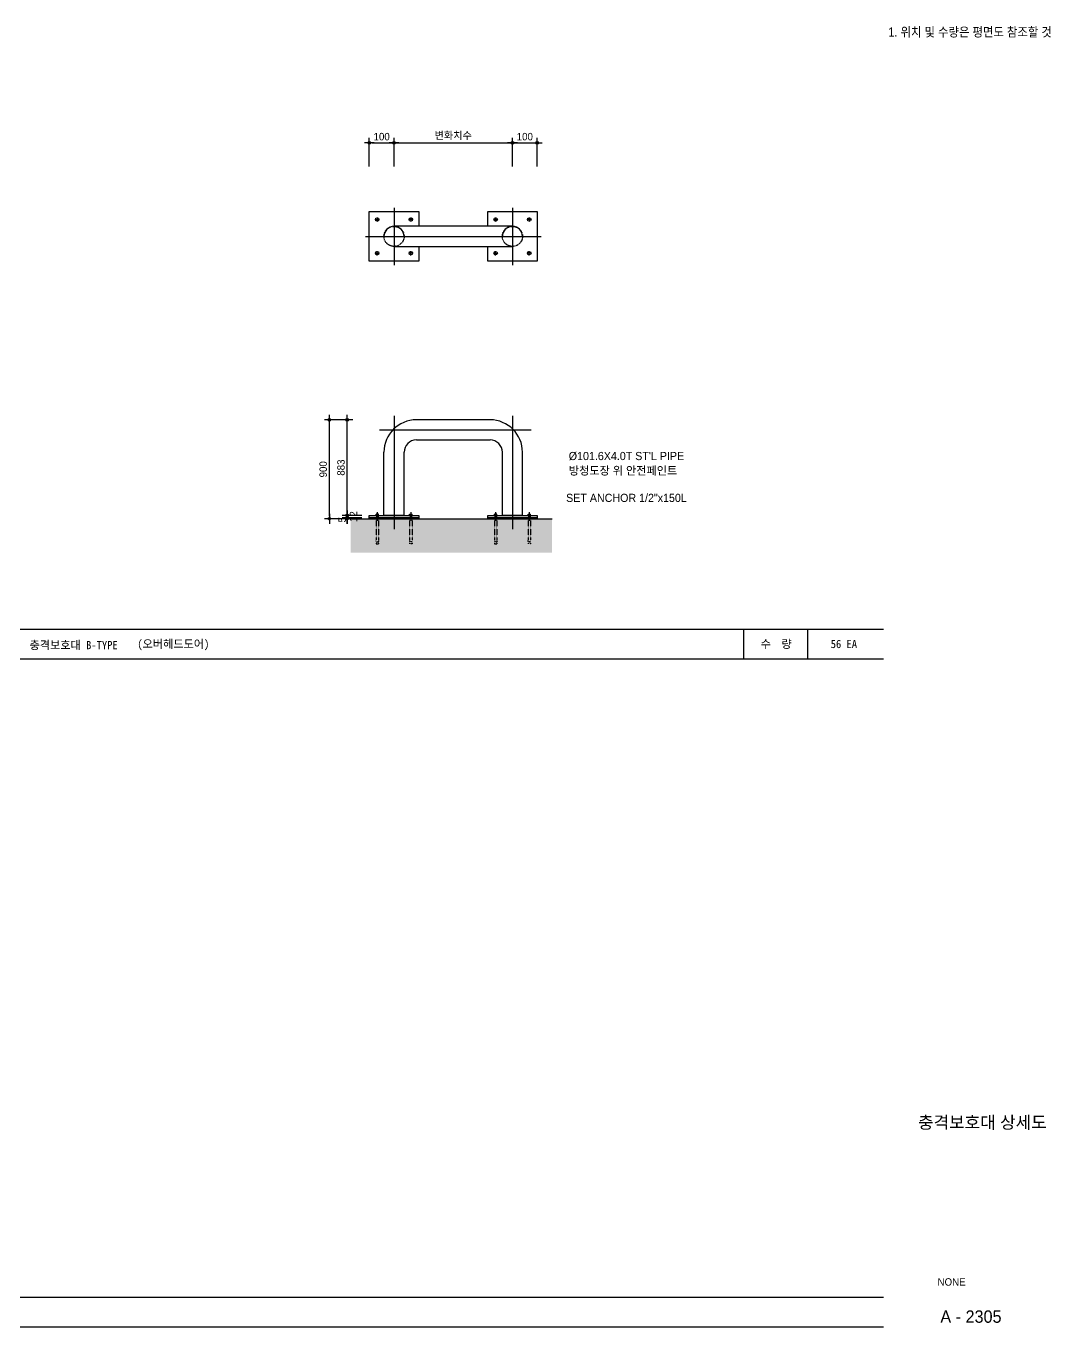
# Model space of a CAD drawing. Header units: millimetres. Extents: x 252735598 to 254973116, y 504272514 to 504550014.
# Drawn here: x 254890234 to 254973116, y 504273013 to 504378160 of the extents above; entities that cross this region are included whole.
import ezdxf
from ezdxf.enums import TextEntityAlignment as Align

# ---------------------------------------------------------------- set-up
doc = ezdxf.new("R2010")
doc.units = ezdxf.units.MM
for name, pattern in [('CEN', [35, 30, -2, 1, -2]), ('CENTER', [65, 60, -2, 1, -2]), ('HIDD2', [1.5, 1, -0.5]), ('HIDDEN', [2, 1, -1])]:
    doc.linetypes.add(name, pattern=pattern)
for name, color, linetype in [('2SEC', 2, 'Continuous'), ('4A.TEC FORM-TEXT', 3, 'Continuous'), ('4A.TEC TEXT 2', 3, 'Continuous'), ('COL', 2, 'Continuous'), ('DIM', 7, 'Continuous'), ('ETC', 6, 'Continuous'), ('HAT', 8, 'Continuous'), ('HATCH', 8, 'Continuous'), ('TEX', 7, 'Continuous')]:
    doc.layers.add(name, color=color, linetype=linetype)
doc.styles.add('나눔고딕', font='')
doc.styles.add('돋움', font='')
doc.styles.add('울릉도M', font='')
doc.styles.get('나눔고딕').set_extended_font_data('Dotum')
doc.styles.get('돋움').set_extended_font_data('Dotum')
doc.styles.get('울릉도M').set_extended_font_data('DotumChe')
doc.dimstyles.new('DIM(3)', dxfattribs={"dimscale": 600, "dimtxt": 3, "dimasz": 1, "dimexe": 2, "dimexo": 3, "dimgap": 1, "dimtad": 1, "dimdec": 0, "dimzin": 0, "dimdsep": 46, "dimlunit": 6, "dimtxsty": '돋움', "dimblk1": 'DIMDOT', "dimblk2": 'DIMDOT', "dimsah": 1, "dimcen": 2.5, "dimclrd": 1, "dimclre": 1, "dimazin": 0, "dimtfac": 1, "dimtdec": 0, "dimtix": 1, "dimtmove": 2, "dimatfit": 2, "dimldrblk": 'DIMDOT', "dimfxl": 1, "dimtolj": 1, "dimtzin": 0, "dimarcsym": 0})

# ---------------------------------------------------------------- blocks, each defined once
blk = doc.blocks.new('DIMDOT')
at = {"color": 0}
blk.add_line((-2, 0), (2, 0), dxfattribs=at)
for radius in [0.5, 0.25]:
    blk.add_circle((0, 0), radius, dxfattribs=at)
blk = doc.blocks.new('*D121')
at = {"layer": 'Defpoints', "color": 0, "transparency": 16777216}
for p in [(254916207, 504338605), (254917993, 504338605), (254917993, 504338413)]:
    blk.add_point(p, dxfattribs=at)
at = {"layer": 'DIM', "color": 1, "lineweight": -2, "transparency": 16777216}
for p, q in [((254917393, 504338605), (254915807, 504338605)), ((254916207, 504338805), (254916207, 504339005)), ((254916207, 504338413), (254916207, 504338605)), ((254917393, 504338413), (254915807, 504338413)), ((254916207, 504338213), (254916207, 504338013))]:
    blk.add_line(p, q, dxfattribs=at)
at = {"layer": 'DIM', "color": 1, "lineweight": -2, "transparency": 16777216, "xscale": 200, "yscale": 200, "zscale": 200}
for p, rotation in [((254916207, 504338605), 270), ((254916207, 504338413), 90)]:
    blk.add_blockref('DIMDOT', p, dxfattribs=dict(at, rotation=rotation))
at = {"layer": 'DIM', "color": 0, "transparency": 16777216, "insert": (254916717, 504338509), "char_height": 600, "attachment_point": 5, "rotation": 90, "style": '돋움'}
blk.add_mtext('\\A1;12', dxfattribs=at)
blk = doc.blocks.new('*D122')
at = {"layer": 'Defpoints', "color": 0, "transparency": 16777216}
for p in [(254916207, 504338413), (254917993, 504338413), (254917993, 504338333)]:
    blk.add_point(p, dxfattribs=at)
at = {"layer": 'DIM', "color": 1, "lineweight": -2, "transparency": 16777216}
for p, q in [((254916207, 504338613), (254916207, 504338813)), ((254917393, 504338413), (254915807, 504338413)), ((254917393, 504338333), (254915807, 504338333)), ((254916207, 504338333), (254916207, 504338413)), ((254916207, 504338133), (254916207, 504337933))]:
    blk.add_line(p, q, dxfattribs=at)
at = {"layer": 'DIM', "color": 1, "lineweight": -2, "transparency": 16777216, "xscale": 200, "yscale": 200, "zscale": 200}
for p, rotation in [((254916207, 504338413), 270), ((254916207, 504338333), 90)]:
    blk.add_blockref('DIMDOT', p, dxfattribs=dict(at, rotation=rotation))
at = {"layer": 'DIM', "color": 0, "transparency": 16777216, "insert": (254915800, 504338257), "char_height": 600, "attachment_point": 5, "rotation": 90, "style": '돋움'}
blk.add_mtext('\\A1;5', dxfattribs=at)
blk = doc.blocks.new('*D123')
at = {"layer": 'Defpoints', "color": 0, "transparency": 16777216}
for p in [(254916207, 504346333), (254917249, 504346333), (254917550, 504338605)]:
    blk.add_point(p, dxfattribs=at)
at = {"layer": 'DIM', "color": 1, "lineweight": -2, "transparency": 16777216}
for p, q in [((254916649, 504346333), (254915807, 504346333)), ((254916207, 504338805), (254916207, 504346133)), ((254916950, 504338605), (254915807, 504338605))]:
    blk.add_line(p, q, dxfattribs=at)
at = {"layer": 'DIM', "color": 1, "lineweight": -2, "transparency": 16777216, "xscale": 200, "yscale": 200, "zscale": 200}
for p, rotation in [((254916207, 504346333), 90), ((254916207, 504338605), 270)]:
    blk.add_blockref('DIMDOT', p, dxfattribs=dict(at, rotation=rotation))
at = {"layer": 'DIM', "color": 0, "transparency": 16777216, "insert": (254915706, 504342469), "char_height": 600, "attachment_point": 5, "rotation": 90, "style": '돋움'}
blk.add_mtext('\\A1;883', dxfattribs=at)
blk = doc.blocks.new('*D124')
at = {"layer": 'Defpoints', "color": 0, "transparency": 16777216}
for p in [(254914767, 504346333), (254917249, 504346333), (254917249, 504338333)]:
    blk.add_point(p, dxfattribs=at)
at = {"layer": 'DIM', "color": 1, "lineweight": -2, "transparency": 16777216}
for p, q in [((254916649, 504346333), (254914367, 504346333)), ((254914767, 504338533), (254914767, 504346133)), ((254916649, 504338333), (254914367, 504338333))]:
    blk.add_line(p, q, dxfattribs=at)
at = {"layer": 'DIM', "color": 1, "lineweight": -2, "transparency": 16777216, "xscale": 200, "yscale": 200, "zscale": 200}
for p, rotation in [((254914767, 504346333), 90), ((254914767, 504338333), 270)]:
    blk.add_blockref('DIMDOT', p, dxfattribs=dict(at, rotation=rotation))
at = {"layer": 'DIM', "color": 0, "transparency": 16777216, "insert": (254914266, 504342333), "char_height": 600, "attachment_point": 5, "rotation": 90, "style": '돋움'}
blk.add_mtext('\\A1;900', dxfattribs=at)
blk = doc.blocks.new('*D125')
at = {"layer": 'Defpoints', "color": 0, "transparency": 16777216}
for p in [(254919993, 504368718), (254917993, 504366217), (254919993, 504366217)]:
    blk.add_point(p, dxfattribs=at)
at = {"layer": 'DIM', "color": 1, "lineweight": -2, "transparency": 16777216}
for p, q in [((254917993, 504366817), (254917993, 504369118)), ((254919993, 504366817), (254919993, 504369118)), ((254918193, 504368718), (254919793, 504368718))]:
    blk.add_line(p, q, dxfattribs=at)
at = {"layer": 'DIM', "color": 1, "lineweight": -2, "transparency": 16777216, "xscale": 200, "yscale": 200, "zscale": 200, "rotation": 180}
blk.add_blockref('DIMDOT', (254917993, 504368718), dxfattribs=at)
at = {"layer": 'DIM', "color": 1, "lineweight": -2, "transparency": 16777216, "xscale": 200, "yscale": 200, "zscale": 200}
blk.add_blockref('DIMDOT', (254919993, 504368718), dxfattribs=at)
at = {"layer": 'DIM', "color": 0, "transparency": 16777216, "insert": (254918993, 504369218), "char_height": 600, "attachment_point": 5, "style": '돋움'}
blk.add_mtext('\\A1;100', dxfattribs=at)
blk = doc.blocks.new('*D126')
at = {"layer": 'Defpoints', "color": 0, "transparency": 16777216}
for p in [(254929568, 504368718), (254919993, 504366217), (254929568, 504366217)]:
    blk.add_point(p, dxfattribs=at)
at = {"layer": 'DIM', "color": 1, "lineweight": -2, "transparency": 16777216}
for p, q in [((254919993, 504366817), (254919993, 504369118)), ((254929568, 504366817), (254929568, 504369118)), ((254920193, 504368718), (254929368, 504368718))]:
    blk.add_line(p, q, dxfattribs=at)
at = {"layer": 'DIM', "color": 1, "lineweight": -2, "transparency": 16777216, "xscale": 200, "yscale": 200, "zscale": 200, "rotation": 180}
blk.add_blockref('DIMDOT', (254919993, 504368718), dxfattribs=at)
at = {"layer": 'DIM', "color": 1, "lineweight": -2, "transparency": 16777216, "xscale": 200, "yscale": 200, "zscale": 200}
blk.add_blockref('DIMDOT', (254929568, 504368718), dxfattribs=at)
at = {"layer": 'DIM', "color": 0, "transparency": 16777216, "insert": (254924781, 504369286), "char_height": 600, "attachment_point": 5, "style": '돋움'}
blk.add_mtext('\\A1;변화치수', dxfattribs=at)
blk = doc.blocks.new('*D127')
at = {"layer": 'Defpoints', "color": 0, "transparency": 16777216}
for p in [(254931568, 504368718), (254929568, 504366217), (254931568, 504366217)]:
    blk.add_point(p, dxfattribs=at)
at = {"layer": 'DIM', "color": 1, "lineweight": -2, "transparency": 16777216}
for p, q in [((254929568, 504366817), (254929568, 504369118)), ((254931568, 504366817), (254931568, 504369118)), ((254929768, 504368718), (254931368, 504368718))]:
    blk.add_line(p, q, dxfattribs=at)
at = {"layer": 'DIM', "color": 1, "lineweight": -2, "transparency": 16777216, "xscale": 200, "yscale": 200, "zscale": 200, "rotation": 180}
blk.add_blockref('DIMDOT', (254929568, 504368718), dxfattribs=at)
at = {"layer": 'DIM', "color": 1, "lineweight": -2, "transparency": 16777216, "xscale": 200, "yscale": 200, "zscale": 200}
blk.add_blockref('DIMDOT', (254931568, 504368718), dxfattribs=at)
at = {"layer": 'DIM', "color": 0, "transparency": 16777216, "insert": (254930568, 504369218), "char_height": 600, "attachment_point": 5, "style": '돋움'}
blk.add_mtext('\\A1;100', dxfattribs=at)

msp = doc.modelspace()

# ---------------------------------------------------------------- hatches: boundary and pattern name
at = {"layer": 'COL'}
msp.add_hatch(color=253, dxfattribs=at).paths.add_polyline_path([(254916493.2, 504338333.2), (254932767.7, 504338333.2), (254932767.7, 504335586.2), (254916493.2, 504335586.2)])
at = {"layer": 'HAT'}
h = msp.add_hatch(dxfattribs=at)
h.set_pattern_fill('ANSI31', color=9, scale=12.8, style=0)
h.set_pattern_definition([(45, (254895066.29, 504272363.253), (-28.73682, 28.73682), [])])
h.paths.add_polyline_path([(254917993.3, 504338413.2), (254917993.3, 504338333.2), (254921993.3, 504338333.2), (254921993.3, 504338413.2)])
h = msp.add_hatch(dxfattribs=at)
h.set_pattern_fill('ANSI31', color=9, scale=12.8, style=0)
h.set_pattern_definition([(45, (254904640.69, 504272363.253), (-28.73682, 28.73682), [])])
h.paths.add_polyline_path([(254927567.7, 504338413.2), (254927567.7, 504338333.2), (254931567.7, 504338333.2), (254931567.7, 504338413.2)])

# ---------------------------------------------------------------- linework, layer by layer
at = {"color": 7}
for p, q in [((254917993.3, 504359158.2, 3333.3), (254917993.3, 504363158.2, 3333.3)), ((254917993.3, 504363158.2, 3333.3), (254921993.3, 504363158.2, 3333.3)), ((254921993.3, 504363158.2, 3333.3), (254921993.3, 504361971, 3333.3)), ((254927567.7, 504361971, 3333.3), (254927567.7, 504363158.2, 3333.3)), ((254927567.7, 504363158.2, 3333.3), (254931567.7, 504363158.2, 3333.3)), ((254931567.7, 504363158.2, 3333.3), (254931567.7, 504359158.2, 3333.3)), ((254921993.3, 504360345.4, 3333.3), (254921993.3, 504359158.2, 3333.3)), ((254927567.7, 504359158.2, 3333.3), (254927567.7, 504360345.4, 3333.3)), ((254921993.3, 504359158.2, 3333.3), (254917993.3, 504359158.2, 3333.3)), ((254931567.7, 504359158.2, 3333.3), (254927567.7, 504359158.2, 3333.3)), ((254927754.9, 504346333.2, 3333.3), (254921806.1, 504346333.2, 3333.3)), ((254921806.1, 504344707.6, 3333.3), (254927754.9, 504344707.6, 3333.3)), ((254919180.5, 504338605.2, 3333.3), (254919180.5, 504343707.6, 3333.3)), ((254920806.1, 504338605.2, 3333.3), (254920806.1, 504343707.6, 3333.3)), ((254928754.9, 504338605.2, 3333.3), (254928754.9, 504343707.6, 3333.3)), ((254930380.5, 504338605.2, 3333.3), (254930380.5, 504343707.6, 3333.3)), ((254917993.3, 504338413.2, 3333.3), (254917993.3, 504338605.2, 3333.3)), ((254917993.3, 504338605.2, 3333.3), (254921993.3, 504338605.2, 3333.3)), ((254920806.1, 504338605.2, 3333.3), (254919180.5, 504338605.2, 3333.3)), ((254919180.5, 504338605.2, 3333.3), (254920806.1, 504338605.2, 3333.3)), ((254921993.3, 504338605.2, 3333.3), (254921993.3, 504338413.2, 3333.3)), ((254927567.7, 504338413.2, 3333.3), (254927567.7, 504338605.2, 3333.3)), ((254927567.7, 504338605.2, 3333.3), (254931567.7, 504338605.2, 3333.3)), ((254928754.9, 504338605.2, 3333.3), (254930380.5, 504338605.2, 3333.3)), ((254930380.5, 504338605.2, 3333.3), (254928754.9, 504338605.2, 3333.3)), ((254931567.7, 504338605.2, 3333.3), (254931567.7, 504338413.2, 3333.3)), ((254921993.3, 504338413.2, 3333.3), (254917993.3, 504338413.2, 3333.3)), ((254931567.7, 504338413.2, 3333.3), (254927567.7, 504338413.2, 3333.3))]:
    msp.add_line(p, q, dxfattribs=at)
at = {"color": 1, "linetype": 'CEN'}
for p, q in [((254919993.3, 504363478.2, 3333.3), (254919993.3, 504358838.2, 3333.3)), ((254929567.7, 504363478.2, 3333.3), (254929567.7, 504358838.2, 3333.3)), ((254918458.4, 504362518.2, 3333.3), (254918808.3, 504362518.2, 3333.3)), ((254918633.3, 504362693.2, 3333.3), (254918633.3, 504362343.3, 3333.3)), ((254921528.3, 504362518.2, 3333.3), (254921178.4, 504362518.2, 3333.3)), ((254921353.3, 504362693.2, 3333.3), (254921353.3, 504362343.3, 3333.3)), ((254928032.8, 504362518.2, 3333.3), (254928382.7, 504362518.2, 3333.3)), ((254928207.7, 504362693.2, 3333.3), (254928207.7, 504362343.3, 3333.3)), ((254931102.7, 504362518.2, 3333.3), (254930752.8, 504362518.2, 3333.3)), ((254930927.7, 504362693.2, 3333.3), (254930927.7, 504362343.3, 3333.3)), ((254917673.3, 504361158.2, 3333.3), (254931887.7, 504361158.2, 3333.3)), ((254927247.7, 504361158.2, 3333.3), (254931887.7, 504361158.2, 3333.3)), ((254918458.4, 504359798.2, 3333.3), (254918808.3, 504359798.2, 3333.3)), ((254918633.3, 504359623.3, 3333.3), (254918633.3, 504359973.2, 3333.3)), ((254921528.3, 504359798.2, 3333.3), (254921178.4, 504359798.2, 3333.3)), ((254921353.3, 504359623.3, 3333.3), (254921353.3, 504359973.2, 3333.3)), ((254928032.8, 504359798.2, 3333.3), (254928382.7, 504359798.2, 3333.3)), ((254928207.7, 504359623.3, 3333.3), (254928207.7, 504359973.2, 3333.3)), ((254931102.7, 504359798.2, 3333.3), (254930752.8, 504359798.2, 3333.3)), ((254930927.7, 504359623.3, 3333.3), (254930927.7, 504359973.2, 3333.3))]:
    msp.add_line(p, q, dxfattribs=at)
for p, q in [((254929567.7, 504361971, 3333.3), (254919993.3, 504361971, 3333.3)), ((254919993.3, 504360345.4, 3333.3), (254929567.7, 504360345.4, 3333.3))]:
    msp.add_line(p, q)
at = {"color": 1, "linetype": 'CENTER'}
for p, q in [((254919993.3, 504346662.6, 3333.3), (254919993.3, 504337490.3, 3333.3)), ((254929567.7, 504346662.6, 3333.3), (254929567.7, 504337490.3, 3333.3)), ((254918814.2, 504345520.4, 3333.3), (254931088.4, 504345520.4, 3333.3))]:
    msp.add_line(p, q, dxfattribs=at)
at = {"color": 7, "linetype": 'CENTER'}
for p, q in [((254918633.3, 504338856.1, 3333.3), (254918633.3, 504338162.2, 3333.3)), ((254921353.3, 504338856.1, 3333.3), (254921353.3, 504338162.2, 3333.3)), ((254928207.7, 504338856.1, 3333.3), (254928207.7, 504338162.2, 3333.3)), ((254928207.7, 504338856.1, 3333.3), (254928207.7, 504338162.2, 3333.3)), ((254930927.7, 504338856.1, 3333.3), (254930927.7, 504338162.2, 3333.3))]:
    msp.add_line(p, q, dxfattribs=at)
at = {"color": 4}
for centre in [(254918633.3, 504362518.2, 3333.3), (254921353.3, 504362518.2, 3333.3), (254928207.7, 504362518.2, 3333.3), (254930927.7, 504362518.2, 3333.3), (254918633.3, 504359798.2, 3333.3), (254921353.3, 504359798.2, 3333.3), (254928207.7, 504359798.2, 3333.3), (254930927.7, 504359798.2, 3333.3)]:
    msp.add_circle(centre, 144, dxfattribs=at)
at = {"color": 1, "linetype": 'HIDDEN'}
for centre in [(254919993.3, 504361158.2, 3333.3), (254929567.7, 504361158.2, 3333.3)]:
    msp.add_circle(centre, 812.8, dxfattribs=at)
at = {"color": 7}
for centre, radius, start, end in [((254919993.3, 504361158.2, 3333.3), 812.8, 0, 180), ((254929567.7, 504361158.2, 3333.3), 812.8, 0, 180), ((254921806.1, 504343707.6, 3333.3), 2625.6, 90, 180), ((254927754.9, 504343707.6, 3333.3), 2625.6, 0, 90), ((254921806.1, 504343707.6, 3333.3), 1000, 90, 180), ((254927754.9, 504343707.6, 3333.3), 1000, 0, 90)]:
    msp.add_arc(centre, radius, start, end, dxfattribs=at)
at = {"layer": '2SEC'}
msp.add_line((254916493.2, 504338333.2, 3333.3), (254932767.7, 504338333.2, 3333.3), dxfattribs=at)
at = {"layer": 'Defpoints', "color": 7, "linetype": 'ByBlock'}
for p in [(254917549.7, 504338605.2, 3333.3), (254917549.7, 504338605.2, 3333.3), (254917549.7, 504338413.2, 3333.3), (254917549.7, 504338413.2, 3333.3)]:
    msp.add_point(p, dxfattribs=at)
at = {"layer": 'DIM', "color": 1, "elevation": 3333.3}
for points in [[(254930460.8, 504343382.3, 0, 160, 0), (254931052.3, 504343382.3, 0, 0, 0), (254933325.4, 504343382.3, 0, 0, 0)], [(254930970.4, 504338936.6, 0, 160, 0), (254931329.9, 504339296, 0, 0, 0), (254932045.4, 504340011.5, 0, 0, 0), (254933325.4, 504340011.5, 0, 0, 0)]]:
    msp.add_lwpolyline(points, format="xyseb", dxfattribs=at)
at = {"layer": 'ETC'}
for p, q in [((254918494.8, 504338621.2, 3333.3), (254918771.8, 504338621.2, 3333.3)), ((254918494.8, 504338605.2, 3333.3), (254918494.8, 504338621.2, 3333.3)), ((254918543.8, 504338717.2, 3333.3), (254918537.3, 504338710.7, 3333.3)), ((254918537.3, 504338621.2, 3333.3), (254918537.3, 504338710.7, 3333.3)), ((254918722.8, 504338717.2, 3333.3), (254918543.8, 504338717.2, 3333.3)), ((254918585.3, 504338710.7, 3333.3), (254918578.8, 504338717.2, 3333.3)), ((254918591.8, 504338717.2, 3333.3), (254918585.3, 504338710.7, 3333.3)), ((254918585.3, 504338621.2, 3333.3), (254918585.3, 504338710.7, 3333.3)), ((254918681.3, 504338710.7, 3333.3), (254918674.8, 504338717.2, 3333.3)), ((254918687.8, 504338717.2, 3333.3), (254918681.3, 504338710.7, 3333.3)), ((254918681.3, 504338621.2, 3333.3), (254918681.3, 504338710.7, 3333.3)), ((254918729.3, 504338710.7, 3333.3), (254918722.8, 504338717.2, 3333.3)), ((254918729.3, 504338621.2, 3333.3), (254918729.3, 504338710.7, 3333.3)), ((254918771.8, 504338605.2, 3333.3), (254918771.8, 504338621.2, 3333.3)), ((254921214.8, 504338605.2, 3333.3), (254921214.8, 504338621.2, 3333.3)), ((254921491.8, 504338621.2, 3333.3), (254921214.8, 504338621.2, 3333.3)), ((254921257.3, 504338710.7, 3333.3), (254921263.8, 504338717.2, 3333.3)), ((254921257.3, 504338621.2, 3333.3), (254921257.3, 504338710.7, 3333.3)), ((254921263.8, 504338717.2, 3333.3), (254921442.8, 504338717.2, 3333.3)), ((254921298.8, 504338717.2, 3333.3), (254921305.3, 504338710.7, 3333.3)), ((254921305.3, 504338710.7, 3333.3), (254921311.8, 504338717.2, 3333.3)), ((254921305.3, 504338621.2, 3333.3), (254921305.3, 504338710.7, 3333.3)), ((254921394.8, 504338717.2, 3333.3), (254921401.3, 504338710.7, 3333.3)), ((254921401.3, 504338710.7, 3333.3), (254921407.8, 504338717.2, 3333.3)), ((254921401.3, 504338621.2, 3333.3), (254921401.3, 504338710.7, 3333.3)), ((254921442.8, 504338717.2, 3333.3), (254921449.3, 504338710.7, 3333.3)), ((254921449.3, 504338621.2, 3333.3), (254921449.3, 504338710.7, 3333.3)), ((254921491.8, 504338605.2, 3333.3), (254921491.8, 504338621.2, 3333.3)), ((254928069.2, 504338621.2, 3333.3), (254928346.2, 504338621.2, 3333.3)), ((254928069.2, 504338605.2, 3333.3), (254928069.2, 504338621.2, 3333.3)), ((254928118.2, 504338717.2, 3333.3), (254928111.7, 504338710.7, 3333.3)), ((254928111.7, 504338621.2, 3333.3), (254928111.7, 504338710.7, 3333.3)), ((254928297.2, 504338717.2, 3333.3), (254928118.2, 504338717.2, 3333.3)), ((254928159.7, 504338710.7, 3333.3), (254928153.2, 504338717.2, 3333.3)), ((254928166.2, 504338717.2, 3333.3), (254928159.7, 504338710.7, 3333.3)), ((254928159.7, 504338621.2, 3333.3), (254928159.7, 504338710.7, 3333.3)), ((254928255.7, 504338710.7, 3333.3), (254928249.2, 504338717.2, 3333.3)), ((254928262.2, 504338717.2, 3333.3), (254928255.7, 504338710.7, 3333.3)), ((254928255.7, 504338621.2, 3333.3), (254928255.7, 504338710.7, 3333.3)), ((254928303.7, 504338710.7, 3333.3), (254928297.2, 504338717.2, 3333.3)), ((254928303.7, 504338621.2, 3333.3), (254928303.7, 504338710.7, 3333.3)), ((254928346.2, 504338605.2, 3333.3), (254928346.2, 504338621.2, 3333.3)), ((254930789.2, 504338605.2, 3333.3), (254930789.2, 504338621.2, 3333.3)), ((254931066.2, 504338621.2, 3333.3), (254930789.2, 504338621.2, 3333.3)), ((254930831.7, 504338710.7, 3333.3), (254930838.2, 504338717.2, 3333.3)), ((254930831.7, 504338621.2, 3333.3), (254930831.7, 504338710.7, 3333.3)), ((254930838.2, 504338717.2, 3333.3), (254931017.2, 504338717.2, 3333.3)), ((254930873.2, 504338717.2, 3333.3), (254930879.7, 504338710.7, 3333.3)), ((254930879.7, 504338710.7, 3333.3), (254930886.2, 504338717.2, 3333.3)), ((254930879.7, 504338621.2, 3333.3), (254930879.7, 504338710.7, 3333.3)), ((254930969.2, 504338717.2, 3333.3), (254930975.7, 504338710.7, 3333.3)), ((254930975.7, 504338710.7, 3333.3), (254930982.2, 504338717.2, 3333.3)), ((254930975.7, 504338621.2, 3333.3), (254930975.7, 504338710.7, 3333.3)), ((254931017.2, 504338717.2, 3333.3), (254931023.7, 504338710.7, 3333.3)), ((254931023.7, 504338621.2, 3333.3), (254931023.7, 504338710.7, 3333.3)), ((254931066.2, 504338605.2, 3333.3), (254931066.2, 504338621.2, 3333.3))]:
    msp.add_line(p, q, dxfattribs=at)
at = {"layer": 'ETC', "linetype": 'HIDD2'}
for p, q in [((254918771.8, 504338605.2, 3333.3), (254918494.8, 504338605.2, 3333.3)), ((254918569.3, 504338605.2, 3333.3), (254918569.3, 504338365.2, 3333.3)), ((254918697.3, 504338605.2, 3333.3), (254918697.3, 504338365.2, 3333.3)), ((254921214.8, 504338605.2, 3333.3), (254921491.8, 504338605.2, 3333.3)), ((254921289.3, 504338605.2, 3333.3), (254921289.3, 504338365.2, 3333.3)), ((254921417.3, 504338605.2, 3333.3), (254921417.3, 504338365.2, 3333.3)), ((254928346.2, 504338605.2, 3333.3), (254928069.2, 504338605.2, 3333.3)), ((254928143.7, 504338605.2, 3333.3), (254928143.7, 504338365.2, 3333.3)), ((254928271.7, 504338605.2, 3333.3), (254928271.7, 504338365.2, 3333.3)), ((254930789.2, 504338605.2, 3333.3), (254931066.2, 504338605.2, 3333.3)), ((254930863.7, 504338605.2, 3333.3), (254930863.7, 504338365.2, 3333.3)), ((254930991.7, 504338605.2, 3333.3), (254930991.7, 504338365.2, 3333.3)), ((254918537.3, 504338365.2, 3333.3), (254918537.3, 504336621.2, 3333.3)), ((254918537.3, 504338365.2, 3333.3), (254918729.3, 504338365.2, 3333.3)), ((254918729.3, 504338365.2, 3333.3), (254918729.3, 504336621.2, 3333.3)), ((254921257.3, 504338365.2, 3333.3), (254921257.3, 504336621.2, 3333.3)), ((254921449.3, 504338365.2, 3333.3), (254921257.3, 504338365.2, 3333.3)), ((254921449.3, 504338365.2, 3333.3), (254921449.3, 504336621.2, 3333.3)), ((254928111.7, 504338365.2, 3333.3), (254928111.7, 504336621.2, 3333.3)), ((254928111.7, 504338365.2, 3333.3), (254928303.7, 504338365.2, 3333.3)), ((254928303.7, 504338365.2, 3333.3), (254928303.7, 504336621.2, 3333.3)), ((254930831.7, 504338365.2, 3333.3), (254930831.7, 504336621.2, 3333.3)), ((254931023.7, 504338365.2, 3333.3), (254930831.7, 504338365.2, 3333.3)), ((254931023.7, 504338365.2, 3333.3), (254931023.7, 504336621.2, 3333.3)), ((254918537.3, 504336621.2, 3333.3), (254918522.1, 504336461.2, 3333.3)), ((254918636.6, 504336516.4, 3333.3), (254918621.9, 504336461.2, 3333.3)), ((254918636.6, 504336516.4, 3333.3), (254918645.6, 504336461.2, 3333.3)), ((254918729.3, 504336621.2, 3333.3), (254918755.4, 504336461.2, 3333.3)), ((254921257.3, 504336621.2, 3333.3), (254921231.2, 504336461.2, 3333.3)), ((254921350.1, 504336516.4, 3333.3), (254921341.1, 504336461.2, 3333.3)), ((254921350.1, 504336516.4, 3333.3), (254921364.7, 504336461.2, 3333.3)), ((254921449.3, 504336621.2, 3333.3), (254921464.6, 504336461.2, 3333.3)), ((254928111.7, 504336621.2, 3333.3), (254928096.5, 504336461.2, 3333.3)), ((254928211, 504336516.4, 3333.3), (254928196.3, 504336461.2, 3333.3)), ((254928211, 504336516.4, 3333.3), (254928220, 504336461.2, 3333.3)), ((254928303.7, 504336621.2, 3333.3), (254928329.8, 504336461.2, 3333.3)), ((254930831.7, 504336621.2, 3333.3), (254930805.6, 504336461.2, 3333.3)), ((254930924.5, 504336516.4, 3333.3), (254930915.5, 504336461.2, 3333.3)), ((254930924.5, 504336516.4, 3333.3), (254930939.1, 504336461.2, 3333.3)), ((254931023.7, 504336621.2, 3333.3), (254931039, 504336461.2, 3333.3)), ((254918522.1, 504336461.2, 3333.3), (254918621.9, 504336461.2, 3333.3)), ((254918537.3, 504336461.2, 3333.3), (254918537.3, 504336317.2, 3333.3)), ((254918537.3, 504336317.2, 3333.3), (254918729.3, 504336317.2, 3333.3)), ((254918645.6, 504336461.2, 3333.3), (254918755.4, 504336461.2, 3333.3)), ((254918729.3, 504336461.2, 3333.3), (254918729.3, 504336317.2, 3333.3)), ((254921341.1, 504336461.2, 3333.3), (254921231.2, 504336461.2, 3333.3)), ((254921257.3, 504336461.2, 3333.3), (254921257.3, 504336317.2, 3333.3)), ((254921449.3, 504336317.2, 3333.3), (254921257.3, 504336317.2, 3333.3)), ((254921464.6, 504336461.2, 3333.3), (254921364.7, 504336461.2, 3333.3)), ((254921449.3, 504336461.2, 3333.3), (254921449.3, 504336317.2, 3333.3)), ((254928096.5, 504336461.2, 3333.3), (254928196.3, 504336461.2, 3333.3)), ((254928111.7, 504336461.2, 3333.3), (254928111.7, 504336317.2, 3333.3)), ((254928111.7, 504336317.2, 3333.3), (254928303.7, 504336317.2, 3333.3)), ((254928220, 504336461.2, 3333.3), (254928329.8, 504336461.2, 3333.3)), ((254928303.7, 504336461.2, 3333.3), (254928303.7, 504336317.2, 3333.3)), ((254930915.5, 504336461.2, 3333.3), (254930805.6, 504336461.2, 3333.3)), ((254930831.7, 504336461.2, 3333.3), (254930831.7, 504336317.2, 3333.3)), ((254931023.7, 504336317.2, 3333.3), (254930831.7, 504336317.2, 3333.3)), ((254931039, 504336461.2, 3333.3), (254930939.1, 504336461.2, 3333.3)), ((254931023.7, 504336461.2, 3333.3), (254931023.7, 504336317.2, 3333.3))]:
    msp.add_line(p, q, dxfattribs=at)
at = {"layer": 'HAT', "elevation": 3333.3}
for points in [[(254917993.3, 504338413.2), (254921993.3, 504338413.2), (254921993.3, 504338333.2), (254917993.3, 504338333.2)], [(254927567.7, 504338413.2), (254931567.7, 504338413.2), (254931567.7, 504338333.2), (254927567.7, 504338333.2)]]:
    msp.add_lwpolyline(points, close=True, dxfattribs=at)
at = {"layer": 'HATCH', "color": 253}
for p, q in [((254814766.5, 504329414.2, 3333.3), (254959566.5, 504329414.2, 3333.3)), ((254948254.6, 504329414.2, 3333.3), (254948255.1, 504327014.2, 3333.3)), ((254953434, 504329414.2, 3333.3), (254953434.4, 504327014.2, 3333.3)), ((254814766.5, 504327014.2, 3333.3), (254959566.5, 504327014.2, 3333.3)), ((254814766.5, 504275413, 3333.3), (254959566.5, 504275413, 3333.3)), ((254814766.5, 504273013, 3333.3), (254959566.5, 504273013, 3333.3))]:
    msp.add_line(p, q, dxfattribs=at)

# ---------------------------------------------------------------- texts
at = {"layer": '4A.TEC FORM-TEXT', "style": '돋움'}
msp.add_text('A - 2305', height=1000, dxfattribs=at).set_placement((254966644.4, 504273353.9, 3333.3), align=Align.CENTER)
at = {"layer": '4A.TEC TEXT 2', "color": 3, "style": '나눔고딕', "width": 0.9}
msp.add_text('1. 위치 및 수량은 평면도 참조할 것', height=750, dxfattribs=at).set_placement((254959966.5, 504377079.6, 3333.3), align=Align.BOTTOM_LEFT)
at = {"layer": '4A.TEC TEXT 2', "style": '나눔고딕'}
for s, height, p in [('충격보호대 상세도', 1000, (254967567.9, 504289051.2, 3333.3)), ('NONE', 600, (254965076.4, 504276353.8, 3333.3))]:
    msp.add_text(s, height=height, dxfattribs=at).set_placement(p, align=Align.CENTER)
at = {"layer": 'TEX', "style": '돋움'}
for s, p in [("Ø101.6X4.0T ST'L PIPE", (254938787.5, 504343407.7, 3333.3)), ('방청도장 위 안전페인트', (254938510.5, 504342242.3, 3333.3)), ('SET ANCHOR 1/2"x150L', (254938787.5, 504340036.8, 3333.3))]:
    msp.add_text(s, height=660, dxfattribs=at).set_placement(p, align=Align.MIDDLE)
at = {"layer": 'TEX', "style": '울릉도M'}
for s, p in [('충격보호대 B-TYPE', (254890522.8, 504327794.6, 3333.3)), ('(오버헤드도어)', (254899235.8, 504327885.3, 3333.3)), ('수  량', (254949635.8, 504327885.3, 3333.3)), ('56 EA', (254955302.4, 504327885.3, 3333.3))]:
    msp.add_text(s, height=660, dxfattribs=at).set_placement(p)

# ---------------------------------------------------------------- dimensions: what is measured, and where the dimension line sits
at = {"layer": 'DIM'}
for p1, p2, distance, text, picture, middle in [((254917993.3, 504366216.7, 3333.3), (254919993.3, 504366216.7, 3333.3), 2500.8, '100', '*D125', (254918993.3, 504369217.9, 3333.3)), ((254919993.3, 504366216.7, 3333.3), (254929567.7, 504366216.7, 3333.3), 2500.8, '변화치수', '*D126', (254924780.5, 504369285.9, 3333.3)), ((254929567.7, 504366216.7, 3333.3), (254931567.7, 504366216.7, 3333.3), 2500.8, '100', '*D127', (254930567.7, 504369217.9, 3333.3)), ((254917248.5, 504338333.2, 3333.3), (254917248.5, 504346333.2, 3333.3), 2482, '900', '*D124', (254914266.1, 504342333.2, 3333.3))]:
    dim = msp.add_aligned_dim(p1=p1, p2=p2, distance=distance, text=text, dimstyle='DIM(3)', override={"dimscale": 200}, dxfattribs=at)
    dim.commit()
    dim.dimension.update_dxf_attribs({"geometry": picture, "text_midpoint": middle})
dim = msp.add_linear_dim(base=(254916206.5, 504346333.2, 3333.3), p1=(254917549.7, 504338605.2, 3333.3), p2=(254917248.5, 504346333.2, 3333.3), angle=90, text='883', dimstyle='DIM(3)', override={"dimscale": 200}, dxfattribs=at)
dim.commit()
dim.dimension.update_dxf_attribs({"geometry": '*D123', "text_midpoint": (254915706.1, 504342469.2, 3333.3)})
for base, p1, p2, text, picture, middle in [((254916206.5, 504338413.2, 3333.3), (254917993.3, 504338333.2, 3333.3), (254917993.3, 504338413.2, 3333.3), '5', '*D122', (254915799.6, 504338257.3, 3333.3)), ((254916206.5, 504338605.2, 3333.3), (254917993.3, 504338413.2, 3333.3), (254917993.3, 504338605.2, 3333.3), '12', '*D121', (254916717, 504338509.2, 3333.3))]:
    dim = msp.add_linear_dim(base=base, p1=p1, p2=p2, angle=90, text=text, dimstyle='DIM(3)', override={"dimscale": 200}, dxfattribs=at)
    dim.commit()
    dim.dimension.update_dxf_attribs({"geometry": picture, "text_midpoint": middle, "dimtype": 161})

doc.saveas('drawing.dxf')
